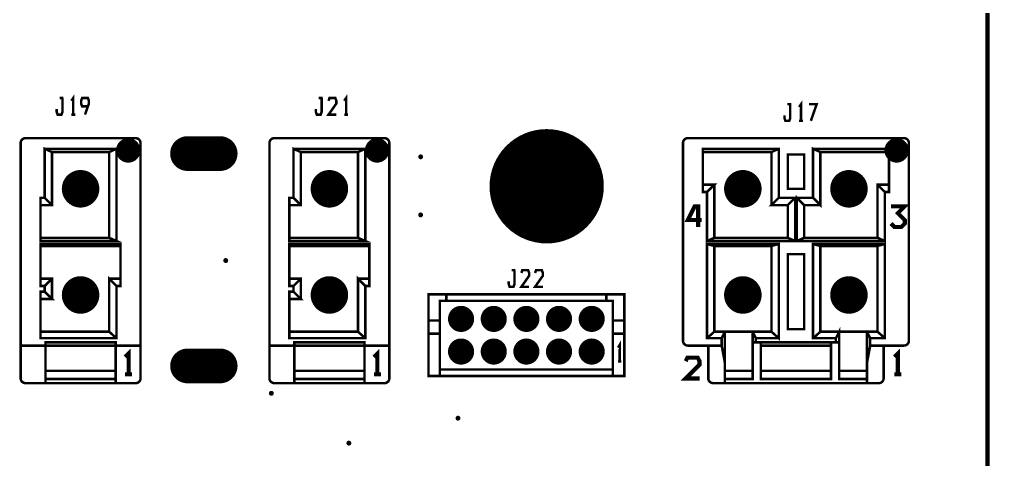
# Model space of a CAD drawing. Extents: x -13 to 194, y 173 to 305.
# Drawn here: x 80.1 to 139.6, y 238.1 to 265 of the extents above; entities that cross this region are included whole.
import ezdxf

# ---------------------------------------------------------------- set-up
doc = ezdxf.new("R2010")
doc.units = 0
doc.header["$MEASUREMENT"] = 0
doc.layers.get('0').update_dxf_attribs({"linetype": 'CONTINUOUS'})
for name, color, linetype in [('22-314-0_DRL', 1, 'CONTINUOUS'), ('22-314-0_SMT', 9, 'CONTINUOUS'), ('22-314-0_SST', 250, 'CONTINUOUS'), ('THRUHOLE_NPT', 9, 'CONTINUOUS'), ('THRUHOLE_TAP', 12, 'CONTINUOUS')]:
    doc.layers.add(name, color=color, linetype=linetype)

# ---------------------------------------------------------------- blocks, each defined once
blk = doc.blocks.new('ROUND_4')
at = {"const_width": 0.7493}
blk.add_lwpolyline([(-0.37465, 0, 1), (0.37465, 0, 1)], format="xyb", close=True, dxfattribs=at)
blk = doc.blocks.new('ROUND_5')
at = {"const_width": 0.75057}
blk.add_lwpolyline([(-0.375284, 0, 1), (0.375284, 0, 1)], format="xyb", close=True, dxfattribs=at)
blk = doc.blocks.new('ROUND_18')
at = {"const_width": 0.65024}
blk.add_lwpolyline([(-0.32512, 0, 1), (0.32512, 0, 1)], format="xyb", close=True, dxfattribs=at)
blk = doc.blocks.new('ROUND_19')
at = {"const_width": 0.40005}
blk.add_lwpolyline([(-0.200024, 0, 1), (0.200024, 0, 1)], format="xyb", close=True, dxfattribs=at)
blk = doc.blocks.new('ROUND_20')
at = {"const_width": 1.75006}
blk.add_lwpolyline([(-0.87503, 0, 1), (0.87503, 0, 1)], format="xyb", close=True, dxfattribs=at)
blk = doc.blocks.new('ROUND_22')
at = {"const_width": 0.14986}
blk.add_lwpolyline([(-0.07493, 0, 1), (0.07493, 0, 1)], format="xyb", close=True, dxfattribs=at)
blk = doc.blocks.new('ROUND_2')
at = {"const_width": 0.8001}
blk.add_lwpolyline([(-0.40005, 0, 1), (0.40005, 0, 1)], format="xyb", close=True, dxfattribs=at)
blk = doc.blocks.new('ROUND_3')
at = {"const_width": 1.14935}
blk.add_lwpolyline([(-0.574674, 0, 1), (0.574674, 0, 1)], format="xyb", close=True, dxfattribs=at)
blk = doc.blocks.new('ROUND_7')
at = {"const_width": 3.50012}
blk.add_lwpolyline([(-1.75006, 0, 1), (1.75006, 0, 1)], format="xyb", close=True, dxfattribs=at)

msp = doc.modelspace()

# ---------------------------------------------------------------- linework, layer by layer
at = {"layer": '22-314-0_DRL'}
for points, const_width in [([(139.442, 186.79), (139.442, 302.789)], 0.254), ([(93.324, 257.262), (89.562, 257.262)], 0.127), ([(93.25, 257.376), (89.633, 257.376)], 0.127), ([(89.658, 257.409), (89.658, 256.17)], 0.127), ([(93.153, 257.491), (89.73, 257.491)], 0.127), ([(89.773, 257.531), (89.773, 256.048)], 0.127), ([(93.019, 257.605), (89.864, 257.605)], 0.127), ([(89.887, 257.62), (89.887, 255.956)], 0.127), ([(90.001, 257.686), (90.001, 255.893)], 0.127), ([(92.808, 257.719), (90.075, 257.719)], 0.127), ([(90.116, 257.734), (90.116, 255.845)], 0.127), ([(90.23, 257.767), (90.23, 255.812)], 0.127), ([(90.344, 257.785), (90.344, 255.794)], 0.127), ([(92.442, 257.79), (90.443, 257.79)], 0.127), ([(90.459, 257.79), (90.459, 255.789)], 0.127), ([(90.573, 257.79), (90.573, 255.789)], 0.127), ([(90.687, 257.79), (90.687, 255.789)], 0.127), ([(90.801, 257.79), (90.801, 255.789)], 0.127), ([(90.916, 257.79), (90.916, 255.789)], 0.127), ([(91.03, 257.79), (91.03, 255.789)], 0.127), ([(91.144, 257.79), (91.144, 255.789)], 0.127), ([(91.259, 257.79), (91.259, 255.789)], 0.127), ([(91.373, 257.79), (91.373, 255.789)], 0.127), ([(91.487, 257.79), (91.487, 255.789)], 0.127), ([(91.602, 257.79), (91.602, 255.789)], 0.127), ([(91.716, 257.79), (91.716, 255.789)], 0.127), ([(91.83, 257.79), (91.83, 255.789)], 0.127), ([(91.944, 257.79), (91.944, 255.789)], 0.127), ([(92.059, 257.79), (92.059, 255.789)], 0.127), ([(92.173, 257.79), (92.173, 255.789)], 0.127), ([(92.287, 257.79), (92.287, 255.789)], 0.127), ([(92.402, 257.79), (92.402, 255.789)], 0.127), ([(92.516, 257.785), (92.516, 255.791)], 0.127), ([(92.63, 257.77), (92.63, 255.807)], 0.127), ([(92.745, 257.742), (92.745, 255.837)], 0.127), ([(92.859, 257.699), (92.859, 255.88)], 0.127), ([(92.973, 257.635), (92.973, 255.941)], 0.127), ([(93.087, 257.554), (93.087, 256.025)], 0.127), ([(93.202, 257.44), (93.202, 256.139)], 0.127), ([(93.316, 257.275), (93.316, 256.302)], 0.127), ([(93.44, 256.805), (89.443, 256.805)], 0.127), ([(93.438, 256.69), (89.448, 256.69)], 0.127), ([(93.433, 256.919), (89.45, 256.919)], 0.127), ([(93.413, 257.033), (89.473, 257.033)], 0.127), ([(93.374, 257.148), (89.509, 257.148)], 0.127), ([(89.544, 257.229), (89.544, 256.35)], 0.127), ([(93.43, 256.942), (93.43, 256.635)], 0.127), ([(93.42, 256.576), (89.465, 256.576)], 0.127), ([(93.387, 256.462), (89.496, 256.462)], 0.127), ([(93.339, 256.348), (89.544, 256.348)], 0.127), ([(93.273, 256.233), (89.61, 256.233)], 0.127), ([(93.184, 256.119), (89.699, 256.119)], 0.127), ([(93.062, 256.005), (89.821, 256.005)], 0.127), ([(92.882, 255.89), (90.004, 255.89)], 0.127), ([(92.442, 255.789), (90.443, 255.789)], 0.127), ([(90.23, 244.765), (90.23, 242.812)], 0.127), ([(90.344, 244.783), (90.344, 242.794)], 0.127), ([(92.442, 244.788), (90.443, 244.788)], 0.127), ([(90.459, 244.788), (90.459, 242.789)], 0.127), ([(90.573, 244.788), (90.573, 242.789)], 0.127), ([(90.687, 244.788), (90.687, 242.789)], 0.127), ([(90.801, 244.788), (90.801, 242.789)], 0.127), ([(90.916, 244.788), (90.916, 242.789)], 0.127), ([(91.03, 244.788), (91.03, 242.789)], 0.127), ([(91.144, 244.788), (91.144, 242.789)], 0.127), ([(91.259, 244.788), (91.259, 242.789)], 0.127), ([(91.373, 244.788), (91.373, 242.789)], 0.127), ([(91.487, 244.788), (91.487, 242.789)], 0.127), ([(91.602, 244.788), (91.602, 242.789)], 0.127), ([(91.716, 244.788), (91.716, 242.789)], 0.127), ([(91.83, 244.788), (91.83, 242.789)], 0.127), ([(91.944, 244.788), (91.944, 242.789)], 0.127), ([(92.059, 244.788), (92.059, 242.789)], 0.127), ([(92.173, 244.788), (92.173, 242.789)], 0.127), ([(92.287, 244.788), (92.287, 242.789)], 0.127), ([(92.402, 244.788), (92.402, 242.789)], 0.127), ([(92.516, 244.785), (92.516, 242.792)], 0.127), ([(92.63, 244.77), (92.63, 242.807)], 0.127), ([(89.544, 244.227), (89.544, 243.35)], 0.127), ([(93.324, 244.262), (89.562, 244.262)], 0.127), ([(93.25, 244.377), (89.633, 244.377)], 0.127), ([(89.658, 244.41), (89.658, 243.167)], 0.127), ([(93.153, 244.491), (89.73, 244.491)], 0.127), ([(89.773, 244.531), (89.773, 243.046)], 0.127), ([(93.019, 244.605), (89.864, 244.605)], 0.127), ([(89.887, 244.62), (89.887, 242.957)], 0.127), ([(90.001, 244.686), (90.001, 242.891)], 0.127), ([(92.808, 244.719), (90.075, 244.719)], 0.127), ([(90.116, 244.735), (90.116, 242.842)], 0.127), ([(92.745, 244.742), (92.745, 242.835)], 0.127), ([(92.859, 244.697), (92.859, 242.88)], 0.127), ([(92.973, 244.636), (92.973, 242.941)], 0.127), ([(93.087, 244.552), (93.087, 243.025)], 0.127), ([(93.202, 244.44), (93.202, 243.137)], 0.127), ([(93.316, 244.275), (93.316, 243.302)], 0.127), ([(93.44, 243.805), (89.443, 243.805)], 0.127), ([(93.438, 243.691), (89.448, 243.691)], 0.127), ([(93.433, 243.919), (89.45, 243.919)], 0.127), ([(93.42, 243.576), (89.465, 243.576)], 0.127), ([(93.413, 244.034), (89.473, 244.034)], 0.127), ([(93.374, 244.148), (89.509, 244.148)], 0.127), ([(93.43, 243.942), (93.43, 243.635)], 0.127), ([(93.387, 243.462), (89.496, 243.462)], 0.127), ([(93.339, 243.348), (89.544, 243.348)], 0.127), ([(93.273, 243.234), (89.61, 243.234)], 0.127), ([(93.184, 243.119), (89.699, 243.119)], 0.127), ([(93.062, 243.005), (89.821, 243.005)], 0.127), ([(92.882, 242.891), (90.004, 242.891)], 0.127), ([(92.442, 242.789), (90.443, 242.789)], 0.127)]:
    msp.add_lwpolyline(points, dxfattribs=dict(at, const_width=const_width))
at = {"layer": '22-314-0_DRL', "const_width": 0.127}
for points in [[(90.443, 257.79, 0.414214), (89.443, 256.789)], [(93.443, 256.789, 0.414214), (92.442, 257.79)], [(89.443, 256.789, 0.414214), (90.443, 255.789)], [(92.442, 255.789, 0.414214), (93.443, 256.789)], [(90.443, 244.788, 0.414214), (89.445, 243.79)], [(93.443, 243.79, 0.414214), (92.442, 244.791)], [(89.443, 243.79, 0.414214), (90.443, 242.789)], [(92.442, 242.789, 0.414214), (93.443, 243.79)]]:
    msp.add_lwpolyline(points, format="xyb", dxfattribs=at)
at = {"layer": '22-314-0_SST'}
for points, const_width in [([(83.443, 259.175), (83.443, 260.191), (83.326, 260.02)], 0.152), ([(100.156, 259.175), (100.156, 260.191), (100.039, 260.02)], 0.152), ([(82.427, 259.512), (82.427, 259.342), (82.488, 259.175), (82.724, 259.175), (82.783, 259.342), (82.783, 260.191)], 0.152), ([(82.844, 260.191), (82.605, 260.191)], 0.152), ([(84.342, 259.683), (83.987, 259.683), (83.926, 259.85), (83.926, 260.02), (83.987, 260.191), (84.342, 260.191), (84.401, 260.02), (84.401, 259.85), (84.164, 259.175)], 0.152), ([(98.302, 259.512), (98.302, 259.342), (98.363, 259.175), (98.599, 259.175), (98.658, 259.342), (98.658, 260.191)], 0.152), ([(98.719, 260.191), (98.48, 260.191)], 0.152), ([(99.557, 259.175), (99.082, 259.175), (99.557, 259.85), (99.557, 260.02), (99.496, 260.191), (99.14, 260.191), (99.082, 260.02)], 0.152), ([(127.004, 259.131), (127.004, 258.961), (127.065, 258.794), (127.301, 258.794), (127.36, 258.961), (127.36, 259.81)], 0.152), ([(127.421, 259.81), (127.182, 259.81)], 0.152), ([(128.02, 258.794), (128.02, 259.81), (127.903, 259.639)], 0.152), ([(128.622, 258.794), (128.978, 259.81), (128.503, 259.81)], 0.152), ([(83.562, 259.175), (83.326, 259.175)], 0.152), ([(100.276, 259.175), (100.039, 259.175)], 0.152), ([(128.139, 258.794), (127.903, 258.794)], 0.152), ([(80.222, 257.435), (80.222, 245.034), (81.741, 245.034), (86.041, 245.034), (86.041, 242.733), (81.741, 242.733), (80.522, 242.733)], 0.152), ([(87.263, 257.734), (80.522, 257.734)], 0.152), ([(87.563, 243.035), (87.563, 245.034), (87.563, 257.435)], 0.152), ([(95.462, 257.435), (95.462, 245.034), (96.981, 245.034), (101.281, 245.034), (101.281, 242.733), (96.981, 242.733), (95.762, 242.733)], 0.152), ([(102.503, 257.734), (95.762, 257.734)], 0.152), ([(102.803, 243.035), (102.803, 245.034), (102.803, 257.435)], 0.152), ([(120.789, 245.334), (120.789, 257.435)], 0.152), ([(121.088, 257.734), (134.327, 257.734)], 0.152), ([(134.627, 257.435), (134.627, 245.334)], 0.152), ([(81.693, 257.084), (86.092, 257.084), (85.643, 256.883), (82.143, 256.883), (81.693, 257.084), (81.693, 254.084), (81.442, 254.084), (81.442, 251.435), (86.092, 251.435), (85.643, 251.633), (81.442, 251.633)], 0.152), ([(82.143, 256.883), (82.143, 253.635), (81.442, 253.635)], 0.152), ([(85.643, 256.883), (85.643, 251.633)], 0.152), ([(86.092, 251.435), (86.092, 257.084)], 0.152), ([(96.933, 257.084), (101.332, 257.084), (100.883, 256.883), (97.383, 256.883), (96.933, 257.084), (96.933, 254.084), (96.682, 254.084), (96.682, 251.435), (101.332, 251.435), (100.883, 251.633), (96.682, 251.633)], 0.152), ([(97.383, 256.883), (97.383, 253.635), (96.682, 253.635)], 0.152), ([(100.883, 256.883), (100.883, 251.633)], 0.152), ([(101.332, 251.435), (101.332, 257.084)], 0.152), ([(122.008, 254.884), (122.706, 254.884), (122.257, 254.435), (122.257, 251.435), (127.657, 251.435), (127.657, 254.084), (126.659, 254.084), (126.659, 257.084), (122.008, 257.084), (122.008, 254.435), (122.257, 254.435)], 0.152), ([(122.008, 256.883), (126.206, 256.883), (126.206, 253.635)], 0.152), ([(126.659, 257.084), (126.206, 256.883)], 0.152), ([(127.207, 256.734), (127.207, 254.633), (128.208, 254.633), (128.208, 256.734), (127.207, 256.734)], 0.152), ([(133.158, 251.435), (127.758, 251.435), (128.208, 251.633), (132.706, 251.633), (133.158, 251.435), (133.158, 254.435), (133.407, 254.435), (133.407, 257.084), (128.757, 257.084)], 0.152), ([(129.206, 256.883), (129.206, 253.635), (128.757, 254.084), (128.757, 257.084), (129.206, 256.883), (133.407, 256.883)], 0.152), ([(122.706, 254.884), (122.706, 251.633)], 0.152), ([(132.706, 251.633), (132.706, 254.884), (133.407, 254.884)], 0.152), ([(132.706, 254.884), (133.158, 254.435)], 0.152), ([(82.143, 253.635), (81.693, 254.084)], 0.152), ([(97.383, 253.635), (96.933, 254.084)], 0.152), ([(126.659, 254.084), (126.206, 253.635), (127.207, 253.635)], 0.152), ([(127.207, 251.633), (127.207, 253.635), (127.657, 254.084)], 0.152), ([(127.758, 251.435), (127.758, 254.084), (128.208, 253.635), (129.206, 253.635)], 0.152), ([(128.757, 254.084), (127.758, 254.084)], 0.152), ([(121.929, 252.718), (121.083, 252.718), (121.505, 253.564), (121.718, 253.564), (121.718, 252.294)], 0.254), ([(128.208, 251.633), (128.208, 253.635)], 0.152), ([(133.529, 252.507), (133.74, 252.294), (134.164, 252.294), (134.375, 252.507), (134.375, 252.718), (133.951, 253.142), (134.375, 253.564), (133.529, 253.564)], 0.254), ([(122.257, 251.435), (122.706, 251.633), (127.207, 251.633), (127.657, 251.435)], 0.152), ([(81.693, 248.334), (81.442, 248.334), (81.442, 245.484), (86.092, 245.484), (86.092, 248.684), (86.341, 248.684), (86.341, 251.255), (81.442, 251.255), (81.442, 248.684), (81.693, 248.684), (81.693, 248.334), (82.143, 247.884), (81.442, 247.884)], 0.152), ([(81.442, 251.133), (86.341, 251.133)], 0.152), ([(96.933, 248.334), (96.682, 248.334), (96.682, 245.484), (101.332, 245.484), (101.332, 248.684), (101.581, 248.684), (101.581, 251.255), (96.682, 251.255), (96.682, 248.684), (96.933, 248.684), (96.933, 248.334), (97.383, 247.884), (96.682, 247.884)], 0.152), ([(96.682, 251.133), (101.581, 251.133)], 0.152), ([(126.206, 251.133), (126.659, 251.255), (126.659, 245.484), (126.206, 245.885), (126.206, 251.133), (122.706, 251.133), (122.257, 251.255), (122.257, 245.484), (123.158, 245.484), (123.158, 245.034), (122.338, 245.034), (121.088, 245.034)], 0.152), ([(126.659, 251.255), (122.257, 251.255)], 0.152), ([(122.706, 251.133), (122.706, 245.885)], 0.152), ([(134.327, 245.034), (133.077, 245.034), (132.257, 245.034), (132.257, 245.484), (133.158, 245.484), (133.158, 251.255), (128.757, 251.255), (128.757, 245.484), (130.156, 245.484), (130.156, 245.235), (130.357, 245.235), (130.357, 242.985), (132.059, 242.985)], 0.152), ([(128.757, 251.255), (129.206, 251.133)], 0.152), ([(129.206, 245.885), (129.206, 251.133), (132.706, 251.133), (132.706, 245.885), (132.059, 245.885), (132.257, 245.484)], 0.152), ([(133.158, 251.255), (132.706, 251.133)], 0.152), ([(127.207, 246.035), (128.208, 246.035), (128.208, 250.635), (127.207, 250.635), (127.207, 246.035)], 0.152), ([(110.113, 248.971), (110.113, 248.801), (110.174, 248.634), (110.41, 248.634), (110.469, 248.801), (110.469, 249.65)], 0.152), ([(110.53, 249.65), (110.291, 249.65)], 0.152), ([(111.368, 248.634), (110.893, 248.634), (111.368, 249.309), (111.368, 249.479), (111.307, 249.65), (110.951, 249.65), (110.893, 249.479)], 0.152), ([(112.206, 248.634), (111.731, 248.634), (112.206, 249.309), (112.206, 249.479), (112.145, 249.65), (111.789, 249.65), (111.731, 249.479)], 0.152), ([(82.143, 247.884), (82.143, 249.134), (81.442, 249.134)], 0.152), ([(81.693, 248.684), (82.143, 249.134)], 0.152), ([(85.643, 245.885), (85.643, 249.134), (86.092, 248.684)], 0.152), ([(86.341, 249.134), (85.643, 249.134)], 0.152), ([(97.383, 247.884), (97.383, 249.134), (96.682, 249.134)], 0.152), ([(96.933, 248.684), (97.383, 249.134)], 0.152), ([(100.883, 245.885), (100.883, 249.134), (101.332, 248.684)], 0.152), ([(101.581, 249.134), (100.883, 249.134)], 0.152), ([(116.496, 246.569), (117.197, 246.569), (117.197, 248.169), (116.097, 248.169), (116.097, 247.77), (116.496, 247.77), (116.496, 246.569), (116.496, 246.17), (116.496, 245.768), (116.496, 243.17), (105.897, 243.17), (105.198, 243.17), (105.198, 245.768), (105.897, 245.768), (105.897, 246.17), (105.897, 246.569), (105.897, 247.77), (106.298, 247.77), (116.097, 247.77)], 0.152), ([(106.298, 247.77), (106.298, 248.169), (105.198, 248.169), (105.198, 246.569), (105.198, 246.17), (105.198, 245.768)], 0.152), ([(106.298, 248.169), (116.097, 248.169)], 0.152), ([(105.198, 246.569), (105.897, 246.569)], 0.152), ([(106.948, 246.419), (106.948, 246.919), (107.449, 246.919), (107.449, 246.419), (107.347, 246.518), (107.047, 246.518), (106.948, 246.419), (107.449, 246.419)], 0.152), ([(107.047, 246.518), (107.047, 246.82), (106.948, 246.919)], 0.152), ([(107.449, 246.919), (107.347, 246.82), (107.047, 246.82)], 0.152), ([(107.347, 246.518), (107.347, 246.82)], 0.152), ([(109.348, 246.82), (109.448, 246.919), (108.947, 246.919), (109.049, 246.82), (109.348, 246.82), (109.348, 246.518), (109.448, 246.419), (108.947, 246.419), (109.049, 246.518), (109.348, 246.518)], 0.152), ([(108.947, 246.419), (108.947, 246.919)], 0.152), ([(109.049, 246.518), (109.049, 246.82)], 0.152), ([(109.448, 246.419), (109.448, 246.919)], 0.152), ([(111.447, 246.419), (110.949, 246.419), (110.949, 246.919), (111.447, 246.919), (111.447, 246.419), (111.347, 246.518), (111.347, 246.82), (111.048, 246.82), (110.949, 246.919)], 0.152), ([(111.048, 246.82), (111.048, 246.518)], 0.152), ([(111.447, 246.919), (111.347, 246.82)], 0.152), ([(113.346, 246.518), (113.346, 246.82), (113.047, 246.82), (112.948, 246.919), (112.948, 246.419), (113.047, 246.518), (113.346, 246.518), (113.448, 246.419), (113.448, 246.919), (112.948, 246.919)], 0.152), ([(113.047, 246.82), (113.047, 246.518)], 0.152), ([(113.448, 246.919), (113.346, 246.82)], 0.152), ([(115.046, 246.518), (115.348, 246.518), (115.348, 246.82), (115.046, 246.82), (114.947, 246.919), (114.947, 246.419), (115.046, 246.518), (115.046, 246.82)], 0.152), ([(114.947, 246.919), (115.447, 246.919), (115.447, 246.419), (115.348, 246.518)], 0.152), ([(115.447, 246.919), (115.348, 246.82)], 0.152), ([(117.197, 246.569), (117.197, 246.17), (117.197, 245.768), (117.197, 243.17), (116.496, 243.17)], 0.152), ([(110.949, 246.419), (111.048, 246.518), (111.347, 246.518)], 0.152), ([(113.448, 246.419), (112.948, 246.419)], 0.152), ([(114.947, 246.419), (115.447, 246.419)], 0.152), ([(130.357, 245.235), (130.357, 245.885), (130.156, 245.484)], 0.152), ([(81.442, 245.885), (85.643, 245.885), (86.092, 245.484)], 0.152), ([(96.682, 245.885), (100.883, 245.885), (101.332, 245.484)], 0.152), ([(105.897, 243.17), (105.897, 245.768)], 0.152), ([(116.496, 245.768), (117.197, 245.768)], 0.152), ([(122.257, 245.484), (122.706, 245.885), (123.357, 245.885), (123.158, 245.484)], 0.152), ([(122.638, 242.733), (123.357, 242.733), (132.059, 242.733), (132.059, 243.968), (132.059, 245.885), (130.357, 245.885), (129.206, 245.885), (128.757, 245.484)], 0.152), ([(123.158, 245.034), (123.357, 243.968), (123.357, 245.885), (125.058, 245.885), (125.257, 245.484), (125.257, 245.235), (125.058, 245.235), (125.058, 242.985), (123.357, 242.985)], 0.152), ([(126.206, 245.885), (125.058, 245.885), (125.058, 245.235)], 0.152), ([(125.257, 245.484), (126.659, 245.484)], 0.152), ([(133.158, 245.484), (132.706, 245.885)], 0.152), ([(80.222, 243.035), (80.222, 245.034)], 0.152), ([(87.563, 245.034), (86.041, 245.034), (86.041, 245.235), (81.741, 245.235), (81.741, 245.034), (81.741, 242.733)], 0.152), ([(86.834, 243.277), (86.834, 244.547), (86.623, 244.336)], 0.254), ([(95.462, 243.035), (95.462, 245.034)], 0.152), ([(102.803, 245.034), (101.281, 245.034), (101.281, 245.235), (96.981, 245.235), (96.981, 245.034), (96.981, 242.733)], 0.152), ([(102.074, 243.277), (102.074, 244.547), (101.863, 244.336)], 0.254), ([(106.948, 244.42), (107.047, 244.519), (107.047, 244.818), (106.948, 244.92), (106.948, 244.42), (107.449, 244.42), (107.449, 244.92), (106.948, 244.92)], 0.152), ([(107.047, 244.519), (107.347, 244.519), (107.347, 244.818), (107.449, 244.92)], 0.152), ([(107.047, 244.818), (107.347, 244.818)], 0.152), ([(109.448, 244.92), (109.448, 244.42), (108.947, 244.42), (108.947, 244.92), (109.448, 244.92), (109.348, 244.818), (109.348, 244.519), (109.049, 244.519), (108.947, 244.42)], 0.152), ([(108.947, 244.92), (109.049, 244.818), (109.348, 244.818)], 0.152), ([(109.049, 244.818), (109.049, 244.519)], 0.152), ([(111.447, 244.42), (110.949, 244.42), (110.949, 244.92), (111.447, 244.92), (111.447, 244.42), (111.347, 244.519), (111.347, 244.818), (111.048, 244.818), (110.949, 244.92)], 0.152), ([(111.048, 244.519), (111.048, 244.818)], 0.152), ([(111.447, 244.92), (111.347, 244.818)], 0.152), ([(113.448, 244.42), (112.948, 244.42), (112.948, 244.92), (113.448, 244.92), (113.448, 244.42), (113.346, 244.519), (113.047, 244.519), (112.948, 244.42)], 0.152), ([(112.948, 244.92), (113.047, 244.818), (113.346, 244.818)], 0.152), ([(113.047, 244.818), (113.047, 244.519)], 0.152), ([(113.448, 244.92), (113.346, 244.818), (113.346, 244.519)], 0.152), ([(115.046, 244.519), (115.046, 244.818), (115.348, 244.818), (115.447, 244.92), (115.447, 244.42), (114.947, 244.42), (115.046, 244.519), (115.348, 244.519), (115.447, 244.42)], 0.152), ([(115.447, 244.92), (114.947, 244.92), (115.046, 244.818)], 0.152), ([(114.947, 244.42), (114.947, 244.92)], 0.152), ([(115.348, 244.519), (115.348, 244.818)], 0.152), ([(116.913, 244.062), (116.913, 245.078), (116.811, 244.907)], 0.152), ([(122.338, 245.034), (122.338, 243.035)], 0.152), ([(130.156, 245.235), (125.257, 245.235)], 0.152), ([(129.856, 245.235), (129.856, 242.985), (125.556, 242.985), (125.556, 245.235)], 0.152), ([(125.556, 245.034), (129.856, 245.034)], 0.152), ([(132.257, 245.034), (132.059, 243.968)], 0.152), ([(133.077, 243.035), (133.077, 245.034)], 0.152), ([(133.951, 243.277), (133.951, 244.547), (133.74, 244.336)], 0.254), ([(107.449, 244.42), (107.347, 244.519)], 0.152), ([(109.448, 244.42), (109.348, 244.519)], 0.152), ([(111.347, 244.519), (111.048, 244.519), (110.949, 244.42)], 0.152), ([(121.802, 243.023), (120.956, 243.023), (121.802, 243.871), (121.802, 244.082), (121.695, 244.293), (121.06, 244.293), (120.956, 244.082)], 0.254), ([(116.496, 243.569), (105.897, 243.569)], 0.152), ([(117.014, 244.062), (116.811, 244.062)], 0.152), ([(123.357, 242.733), (123.357, 243.968)], 0.152), ([(86.041, 243.485), (81.741, 243.485)], 0.152), ([(81.741, 242.985), (86.041, 242.985)], 0.152), ([(87.047, 243.277), (86.623, 243.277)], 0.254), ([(101.281, 243.485), (96.981, 243.485)], 0.152), ([(96.981, 242.985), (101.281, 242.985)], 0.152), ([(102.287, 243.277), (101.863, 243.277)], 0.254), ([(123.357, 243.485), (125.058, 243.485)], 0.152), ([(125.556, 243.485), (129.856, 243.485)], 0.152), ([(130.357, 243.485), (132.059, 243.485)], 0.152), ([(134.164, 243.277), (133.74, 243.277)], 0.254), ([(86.041, 242.733), (87.263, 242.733)], 0.152), ([(101.281, 242.733), (102.503, 242.733)], 0.152), ([(132.059, 242.733), (132.777, 242.733)], 0.152)]:
    msp.add_lwpolyline(points, dxfattribs=dict(at, const_width=const_width))
at = {"layer": '22-314-0_SST', "const_width": 0.152}
for points in [[(80.522, 257.734, 0.414214), (80.222, 257.435)], [(87.563, 257.435, 0.414214), (87.263, 257.734)], [(95.762, 257.734, 0.414214), (95.462, 257.435)], [(102.803, 257.435, 0.414214), (102.503, 257.734)], [(121.088, 257.734, 0.414214), (120.789, 257.435)], [(134.627, 257.435, 0.414214), (134.327, 257.734)], [(120.789, 245.334, 0.414214), (121.088, 245.034)], [(134.327, 245.034, 0.414214), (134.627, 245.334)], [(80.222, 243.035, 0.414214), (80.522, 242.736)], [(87.263, 242.733, 0.414214), (87.565, 243.035)], [(95.462, 243.035, 0.414214), (95.762, 242.736)], [(102.503, 242.733, 0.414214), (102.805, 243.035)], [(122.338, 243.035, 0.414214), (122.638, 242.736)], [(132.777, 242.733, 0.414214), (133.08, 243.035)]]:
    msp.add_lwpolyline(points, format="xyb", dxfattribs=at)

# ---------------------------------------------------------------- block references
at = {"layer": '22-314-0_DRL'}
for name, p in [('ROUND_5', (86.814, 256.985)), ('ROUND_5', (102.054, 256.985)), ('ROUND_4', (133.877, 256.985)), ('ROUND_22', (104.721, 256.591)), ('ROUND_20', (112.442, 254.788)), ('ROUND_18', (83.893, 254.633)), ('ROUND_18', (99.133, 254.633)), ('ROUND_18', (124.456, 254.633)), ('ROUND_18', (130.956, 254.633)), ('ROUND_22', (104.721, 253.035)), ('ROUND_22', (92.783, 250.241)), ('ROUND_18', (83.893, 248.133)), ('ROUND_18', (99.133, 248.133)), ('ROUND_18', (124.456, 248.133)), ('ROUND_18', (130.956, 248.133)), ('ROUND_19', (107.197, 246.668)), ('ROUND_19', (109.199, 246.668)), ('ROUND_19', (111.198, 246.668)), ('ROUND_19', (113.197, 246.668)), ('ROUND_19', (115.198, 246.668)), ('ROUND_19', (107.197, 244.669)), ('ROUND_19', (109.199, 244.669)), ('ROUND_19', (111.198, 244.669)), ('ROUND_19', (113.197, 244.669)), ('ROUND_19', (115.198, 244.669)), ('ROUND_22', (95.577, 242.113)), ('ROUND_22', (107.007, 240.589)), ('ROUND_22', (100.326, 239.065))]:
    msp.add_blockref(name, p, dxfattribs=at)
at = {"layer": '22-314-0_SMT'}
for name, p in [('ROUND_7', (112.442, 254.788)), ('ROUND_4', (86.814, 256.985)), ('ROUND_4', (102.054, 256.985)), ('ROUND_3', (83.893, 254.633)), ('ROUND_3', (99.133, 254.633)), ('ROUND_3', (124.456, 254.633)), ('ROUND_3', (130.956, 254.633)), ('ROUND_3', (83.893, 248.133)), ('ROUND_3', (99.133, 248.133)), ('ROUND_3', (124.456, 248.133)), ('ROUND_3', (130.956, 248.133)), ('ROUND_2', (107.197, 246.668)), ('ROUND_2', (109.199, 246.668)), ('ROUND_2', (111.198, 246.668)), ('ROUND_2', (113.197, 246.668)), ('ROUND_2', (115.198, 246.668)), ('ROUND_2', (107.197, 244.669)), ('ROUND_2', (109.199, 244.669)), ('ROUND_2', (111.198, 244.669)), ('ROUND_2', (113.197, 244.669)), ('ROUND_2', (115.198, 244.669))]:
    msp.add_blockref(name, p, dxfattribs=at)
at = {"layer": 'THRUHOLE_NPT'}
for name, p in [('ROUND_5', (86.814, 256.985)), ('ROUND_5', (102.054, 256.985)), ('ROUND_4', (133.877, 256.985))]:
    msp.add_blockref(name, p, dxfattribs=at)
at = {"layer": 'THRUHOLE_TAP'}
for name, p in [('ROUND_22', (104.721, 256.591)), ('ROUND_20', (112.442, 254.788)), ('ROUND_18', (83.893, 254.633)), ('ROUND_18', (99.133, 254.633)), ('ROUND_18', (124.456, 254.633)), ('ROUND_18', (130.956, 254.633)), ('ROUND_22', (104.721, 253.035)), ('ROUND_22', (92.783, 250.241)), ('ROUND_18', (83.893, 248.133)), ('ROUND_18', (99.133, 248.133)), ('ROUND_18', (124.456, 248.133)), ('ROUND_18', (130.956, 248.133)), ('ROUND_19', (107.197, 246.668)), ('ROUND_19', (109.199, 246.668)), ('ROUND_19', (111.198, 246.668)), ('ROUND_19', (113.197, 246.668)), ('ROUND_19', (115.198, 246.668)), ('ROUND_19', (107.197, 244.669)), ('ROUND_19', (109.199, 244.669)), ('ROUND_19', (111.198, 244.669)), ('ROUND_19', (113.197, 244.669)), ('ROUND_19', (115.198, 244.669)), ('ROUND_22', (95.577, 242.113)), ('ROUND_22', (107.007, 240.589)), ('ROUND_22', (100.326, 239.065))]:
    msp.add_blockref(name, p, dxfattribs=at)

doc.saveas('drawing.dxf')
